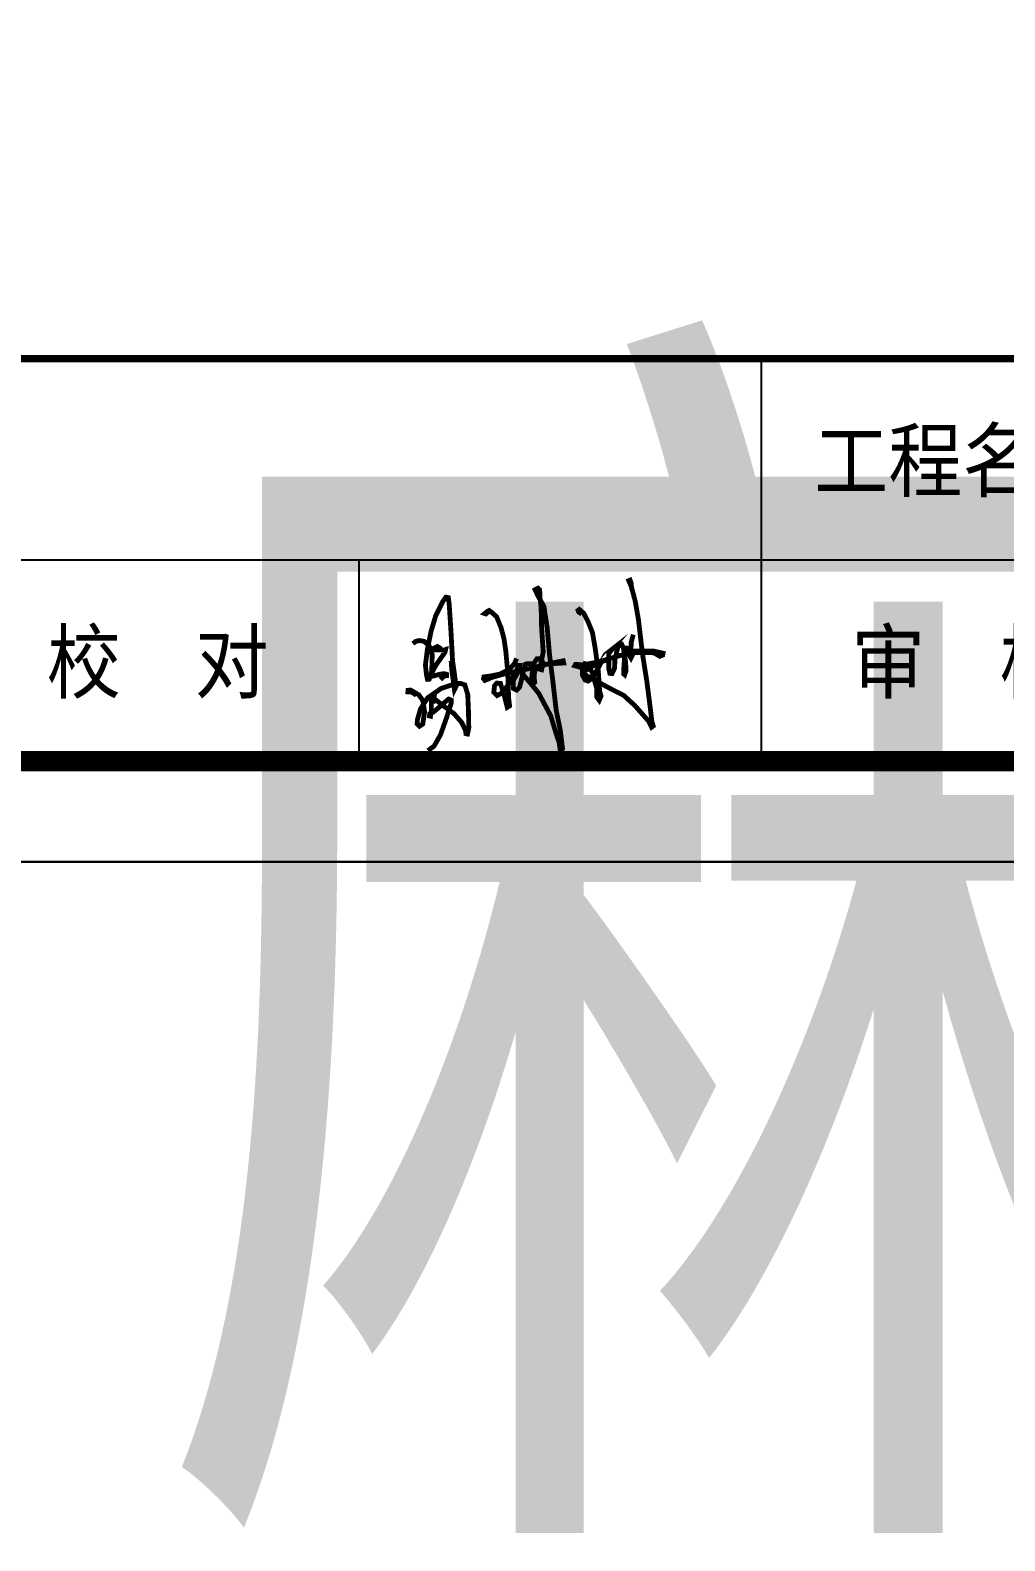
# Model space of a CAD drawing. Extents: x -124594 to 516503, y -3148 to 203159.
# Drawn here: x -107328 to -102482, y 140374 to 147882 of the extents above; entities that cross this region are included whole.
import ezdxf
from ezdxf.enums import TextEntityAlignment as Align

# ---------------------------------------------------------------- set-up
doc = ezdxf.new("R2018")
doc.units = 0
doc.header["$LTSCALE"] = 1000
doc.header["$MEASUREMENT"] = 0
for name, color, linetype in [('PUB_TITLE', 4, 'Continuous'), ('S-PL', 2, 'Continuous'), ('图签目录', 255, 'Continuous'), ('打印框线', 7, 'Continuous'), ('标准打印框线2025-06-18-12-15', 7, 'Continuous')]:
    doc.layers.add(name, color=color, linetype=linetype)
doc.styles.get("Standard").update_dxf_attribs({"font": 'gbenor.shx', "bigfont": 'gbcbig.shx'})
doc.styles.add('宋体', font='宋体.ttf')

# ---------------------------------------------------------------- blocks, each defined once
blk = doc.blocks.new('易栅栅新')
at = {"const_width": 60}
for points in [[(-120447, -31043), (-120456, -30959), (-120469, -30924), (-120485, -30931), (-120451, -31010), (-120403, -31193), (-120365, -31413), (-120313, -31850), (-120260, -32183), (-120219, -32500), (-120198, -32679), (-120181, -32737), (-120201, -32752), (-120236, -32679), (-120406, -32486), (-120547, -32357), (-120726, -32266), (-120995, -32120), (-121039, -32088), (-121030, -32021), (-121101, -32003), (-121156, -31988), (-121147, -31971), (-121060, -31977), (-120893, -31947), (-120784, -31918), (-120626, -31871), (-120415, -31807), (-120289, -31804), (-120172, -31807), (-120058, -31833), (-120063, -31856), (-120099, -31871), (-120172, -31827), (-120359, -31824), (-120476, -31830)], [(-123168, -31713), (-123132, -31685), (-123090, -31675), (-123027, -31685), (-122965, -31741), (-122928, -31852), (-122933, -32056), (-122965, -32155), (-122986, -32157), (-122998, -32108), (-123012, -31981), (-122988, -31786), (-122943, -31563), (-122885, -31369), (-122795, -31189), (-122758, -31136), (-122728, -31142), (-122717, -31217), (-122694, -31570), (-122675, -31927), (-122630, -32243), (-122651, -32285), (-122684, -32044), (-122692, -31928)], [(-122231, -31317), (-122260, -31344), (-122275, -31339), (-122244, -31314), (-122220, -31301), (-122188, -31325), (-122127, -31380), (-122071, -31518), (-122036, -31652), (-122013, -31804), (-121989, -32070), (-121978, -32391), (-121966, -32487), (-121995, -32505), (-122033, -32356), (-122080, -32207), (-122124, -32204), (-122153, -32236), (-122162, -32318), (-122121, -32359), (-122054, -32321), (-121978, -32216), (-121872, -32029), (-121858, -31982), (-121837, -31982), (-121861, -32067), (-121922, -32175), (-121919, -32271), (-121878, -32292), (-121843, -32257), (-121823, -32184), (-121793, -32052), (-121767, -31968), (-121744, -31962), (-121697, -31965), (-121653, -32035), (-121662, -32134), (-121653, -32195), (-121665, -32207), (-121697, -32184), (-121685, -32082), (-121671, -31968), (-121627, -31903), (-121580, -31903), (-121542, -31962), (-121563, -32011), (-121568, -32038), (-121592, -32032), (-121580, -31976), (-121548, -31819), (-121568, -31520), (-121574, -31261), (-121587, -31153), (-121592, -31044), (-121612, -31024), (-121650, -31044), (-121607, -31131), (-121539, -31252), (-121498, -31523), (-121469, -31857), (-121431, -32158), (-121387, -32541), (-121337, -32783), (-121308, -33019), (-121326, -33051), (-121337, -33031), (-121352, -32935), (-121393, -32815), (-121454, -32611), (-121606, -32327), (-121712, -32199), (-121837, -32053)], [(-121069, -31343), (-121106, -31323), (-121115, -31302), (-121099, -31289), (-121046, -31334), (-120988, -31446), (-120936, -31577), (-120901, -31778), (-120864, -32052), (-120846, -32307), (-120829, -32364), (-120852, -32418), (-120881, -32379), (-120881, -32280), (-120934, -32085), (-120990, -31976), (-121031, -31962), (-121060, -32013), (-121062, -32101), (-121027, -32167), (-120990, -32179), (-120948, -32149), (-120870, -32027), (-120778, -31851), (-120689, -31781), (-120734, -31836), (-120734, -31888), (-120732, -32029), (-120720, -32083), (-120693, -32085), (-120662, -32021), (-120656, -31906), (-120621, -31760), (-120599, -31721), (-120574, -31719), (-120551, -31770), (-120525, -31935), (-120518, -32050), (-120535, -32101), (-120547, -32091), (-120547, -32040), (-120537, -31886), (-120523, -31768), (-120502, -31770), (-120494, -31828), (-120457, -31892), (-120440, -31859), (-120457, -31797), (-120455, -31699), (-120428, -31602)], [(-122814, -31779), (-122865, -31749), (-122901, -31768), (-122887, -31791), (-122783, -31793), (-122761, -31786), (-122768, -31819), (-122885, -31986), (-122941, -32092), (-122927, -32119), (-122826, -32092), (-122775, -32086), (-122748, -32095), (-122748, -32112), (-122781, -32114), (-122826, -32161)], [(-121878, -31898), (-121907, -31965), (-121969, -32032), (-122083, -32091), (-122211, -32117), (-122285, -32126), (-122290, -32149), (-122273, -32170), (-122173, -32129), (-122027, -32088), (-121694, -32018), (-121446, -31956), (-121300, -31927), (-121294, -31954), (-121381, -31959), (-121443, -31962)], [(-121018, -32047), (-120948, -32003), (-120813, -31935), (-120717, -31900)], [(-123124, -32355), (-123179, -32317), (-123230, -32313), (-123228, -32293), (-123195, -32291), (-123095, -32349), (-123044, -32419), (-123022, -32559), (-123045, -32712), (-123086, -32739), (-123115, -32712), (-123111, -32655), (-123073, -32524), (-122983, -32386), (-122818, -32271), (-122654, -32215), (-122579, -32207), (-122522, -32226), (-122486, -32346), (-122477, -32555), (-122473, -32761), (-122489, -32836), (-122508, -32832), (-122515, -32787), (-122562, -32692), (-122657, -32583), (-122777, -32495), (-122912, -32390)], [(-122921, -32457), (-122903, -32366), (-122929, -32366), (-122940, -32404), (-122938, -32534), (-122949, -32615), (-122961, -32612), (-122960, -32586), (-122914, -32564), (-122854, -32515), (-122748, -32421), (-122724, -32402), (-122692, -32415), (-122693, -32457), (-122748, -32630), (-122825, -32847), (-122905, -32987), (-122981, -33042)]]:
    blk.add_lwpolyline(points, dxfattribs=at)
blk = doc.blocks.new('ztwj01_202506190428')
for p, q in [((20900, 2500), (20900, 500)), ((12900, 1500), (41500, 1500)), ((18900, 1500), (18900, 500))]:
    blk.add_line(p, q)
at = {"const_width": 35.9}
blk.add_lwpolyline([(2500, 2500), (41500, 2500)], dxfattribs=at)
at = {"color": 1, "xscale": 0.4, "yscale": 0.4, "zscale": 0.4}
blk.add_blockref('易栅栅新', (68435.5, 13769.5), dxfattribs=at)
at = {"style": '宋体', "width": 0.9}
for s, p in [('工程名称', (21900, 2000)), ('校  对', (17900, 1000)), ('审  核', (21900, 1000))]:
    blk.add_text(s, height=300, rotation=359.99999, dxfattribs=at).set_placement(p, align=Align.MIDDLE)
at = {"layer": '图签目录', "style": '宋体', "width": 0.8}
for tag, p in [('图纸编号', (40208.3, 2013)), ('图纸时间', (32025.4, 1027.6)), ('设计号', (35900, 1000))]:
    blk.add_attdef(tag, text='', height=300, dxfattribs=at).set_placement(p, align=Align.MIDDLE)
at = {"layer": '图签目录', "lineweight": 30, "width": 0.8, "flags": 104}
for tag, p in [('建设单位', (17900, 1966.4)), ('工程名称', (25900, 1992)), ('图纸名称', (33900, 2000))]:
    blk.add_attdef(tag, text='', height=300, dxfattribs=at).set_placement(p, align=Align.MIDDLE_CENTER)
at = {"layer": '图签目录', "style": '宋体', "width": 0.8}
for tag, p in [('65', (37896.6, 864.2)), ('3', (40196.8, 846.9))]:
    blk.add_attdef(tag, text='', height=300, dxfattribs=at).set_placement(p, align=Align.CENTER)

msp = doc.modelspace()

# ---------------------------------------------------------------- linework, layer by layer
at = {"layer": 'PUB_TITLE'}
msp.add_lwpolyline([(-124593.5, 143749), (-82593.5, 143749), (-82593.5, 173449), (-124593.5, 173449)], close=True, dxfattribs=at)
at = {"layer": 'PUB_TITLE', "const_width": 100}
msp.add_lwpolyline([(-122093.5, 144249), (-83093.5, 144249), (-83093.5, 172949), (-122093.5, 172949)], close=True, dxfattribs=at)
at = {"layer": 'S-PL', "ltscale": 0.3}
msp.add_lwpolyline([(-124593.5, 173449), (-82593.5, 173449), (-82593.5, 143749), (-124593.5, 143749)], close=True, dxfattribs=at)
at = {"layer": '打印框线'}
msp.add_lwpolyline([(-124593.5, 143749), (-124593.5, 173449), (-82593.5, 173449), (-82593.5, 143749)], close=True, dxfattribs=at)
at = {"layer": '标准打印框线2025-06-18-12-15'}
msp.add_lwpolyline([(-124593.5, 143749), (-82593.5, 143749), (-82593.5, 173449), (-124593.5, 173449)], close=True, dxfattribs=at)

# ---------------------------------------------------------------- block references
at = {"layer": '打印框线'}
ref = msp.add_blockref('ztwj01_202506190428', (-124593.5, 143749), dxfattribs=at)
lines = msp.add_mtext('\\W0.8000;麻阳苗族自治县工业园投资开发有限公司', dxfattribs={"layer": '图签目录', "insert": (-106693.5, 145715.4), "char_height": 4792.028, "attachment_point": 1})
ref.add_attrib('建设单位', '', (-106693.5, 145715.4), dxfattribs={"flags": 104}).embed_mtext(lines)

doc.saveas('drawing.dxf')
